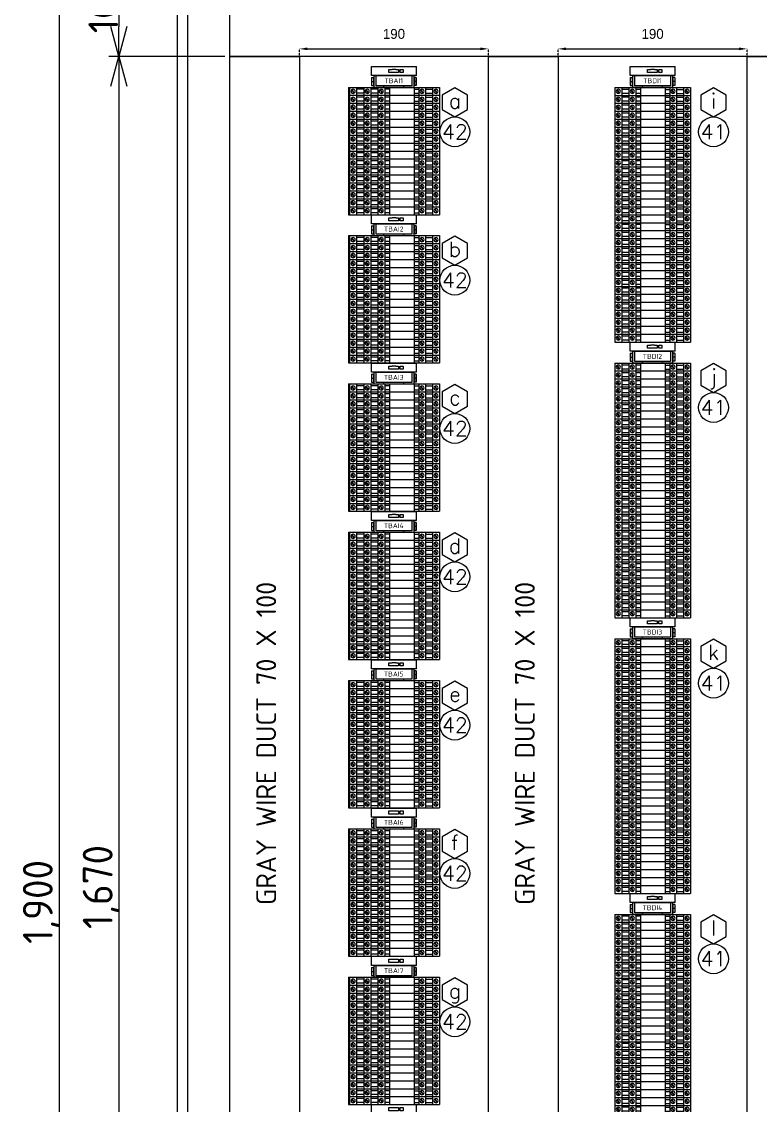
# Model space of a CAD drawing. Header units: inches. Extents: x 564911 to 603980, y 458630 to 507164.
# Drawn here: x 584409 to 585152, y 498886 to 499976 of the extents above; entities that cross this region are included whole.
import ezdxf
from ezdxf.enums import TextEntityAlignment as Align

# ---------------------------------------------------------------- set-up
doc = ezdxf.new("R2010")
doc.units = ezdxf.units.IN
doc.header["$MEASUREMENT"] = 0
doc.linetypes.add('HIDDEN', pattern=[0.375, 0.25, -0.125])
doc.layers.add('ASHADE', color=7, linetype='Continuous')
doc.layers.add('TER', color=4, linetype='Continuous')
doc.styles.add('ISO3098B', font='ISO3098B.shx')
doc.styles.add('S', font='SIMPLEX.SHX')
doc.dimstyles.new('Copy of A', dxfattribs={"dimtxt": 10, "dimasz": 8, "dimexe": 0.18, "dimexo": 0.0625, "dimgap": 10, "dimtad": 1, "dimdec": 0, "dimzin": 0, "dimdsep": 46, "dimtxsty": 'Standard', "dimcen": 0.09, "dimclrd": 3, "dimclre": 3, "dimadec": 0, "dimazin": 0, "dimtfac": 1, "dimtdec": 0, "dimtofl": 0, "dimtmove": 0, "dimatfit": 1, "dimldrblk": 'CLOSEDBLANK', "dimfxl": 0, "dimtolj": 1, "dimtzin": 0, "dimarcsym": 0})
doc.dimstyles.new('ISO-25', dxfattribs={"dimtxt": 2.5, "dimasz": 40, "dimexe": 1.25, "dimexo": 5, "dimtad": 1, "dimdec": 4, "dimdsep": 46, "dimlunit": 6, "dimtxsty": 'Standard', "dimcen": 2.5, "dimclrd": 3, "dimclre": 3, "dimadec": 0, "dimazin": 0, "dimtfac": 1, "dimtdec": 4, "dimtmove": 0, "dimatfit": 3, "dimfxl": 0, "dimtolj": 1, "dimtzin": 0, "dimarcsym": 0})

# ---------------------------------------------------------------- blocks, each defined once
blk = doc.blocks.new('_Open30')
at = {"color": 0, "linetype": 'ByBlock', "lineweight": -2}
for p, q in [((-1, 0.268), (0, 0)), ((0, 0), (-1, -0.268)), ((0, 0), (-1, 0))]:
    blk.add_line(p, q, dxfattribs=at)
blk = doc.blocks.new('*D98')
at = {"layer": 'ASHADE', "color": 3, "lineweight": -2}
for p, q in [((584613.4, 499940.9), (584496.9, 499940.9)), ((584506.9, 499910.9), (584506.9, 498300.9)), ((584613.4, 498270.9), (584496.9, 498270.9))]:
    blk.add_line(p, q, dxfattribs=at)
at = {"layer": 'DEFPOINTS', "color": 0}
for p in [(584618.4, 499940.9), (584506.9, 498270.9), (584618.4, 498270.9)]:
    blk.add_point(p, dxfattribs=at)
at = {"layer": 'ASHADE', "color": 3, "lineweight": -2, "xscale": 30, "yscale": 30, "zscale": 30}
for p, rotation in [((584506.9, 499940.9), 90), ((584506.9, 498270.9), 270)]:
    blk.add_blockref('_Open30', p, dxfattribs=dict(at, rotation=rotation))
at = {"layer": 'ASHADE', "color": 0, "insert": (584489.1, 499105.9), "char_height": 30, "attachment_point": 5, "rotation": 90, "style": 'ISO3098B'}
blk.add_mtext('\\A1;1,670', dxfattribs=at)
blk = doc.blocks.new('STOPER')
at = {"color": 0}
for points in [[(22179.3, -20542.9), (22175.9, -20542.9), (22175.9, -20539.8), (22179.3, -20539.8)], [(22179.3, -20539.8), (22179.3, -20539.6), (22183, -20539.6), (22183, -20539.8)], [(22183, -20542.9), (22183, -20543), (22179.3, -20543), (22179.3, -20542.9)], [(22183, -20539.8), (22185.8, -20539.8), (22185.8, -20542.9), (22183, -20542.9)]]:
    blk.add_lwpolyline(points, dxfattribs=at)
blk.add_lwpolyline([(22187.3, -20539.8), (22190.4, -20539.8), (22190.4, -20542.9), (22187.3, -20542.9)], close=True, dxfattribs=at)
at = {"layer": 'TER', "color": 0}
for p, q in [((22158.7, -20545.9), (22158.7, -20536.8)), ((22158.7, -20536.8), (22203.7, -20536.8)), ((22203.7, -20545.9), (22203.7, -20536.8)), ((22203.7, -20545.9), (22158.7, -20545.9))]:
    blk.add_line(p, q, dxfattribs=at)
blk = doc.blocks.new('*D80')
at = {"color": 3, "linetype": 'HIDDEN', "lineweight": -2}
for p, q in [((584688.4, 499940.9), (584688.4, 499948.6)), ((584878.4, 499940.9), (584878.4, 499948.6))]:
    blk.add_line(p, q, dxfattribs=at)
at = {"color": 3, "lineweight": -2}
blk.add_line((584696.4, 499948.4), (584870.4, 499948.4), dxfattribs=at)
at = {"color": 3}
for points in [[(584696.4, 499949.8), (584696.4, 499947.1), (584688.4, 499948.4)], [(584870.4, 499949.8), (584870.4, 499947.1), (584878.4, 499948.4)]]:
    blk.add_solid(points, dxfattribs=at)
at = {"layer": 'DEFPOINTS', "color": 0}
for p in [(584878.4, 499948.4), (584688.4, 499940.9), (584878.4, 499940.9)]:
    blk.add_point(p, dxfattribs=at)
at = {"color": 0, "insert": (584783.4, 499963.4), "char_height": 10, "attachment_point": 5}
blk.add_mtext('\\A1;190', dxfattribs=at)
blk = doc.blocks.new('_ClosedBlank')
at = {"color": 0, "linetype": 'ByBlock', "lineweight": -2}
for p, q in [((-1, 0.17), (0, 0)), ((-1, 0.17), (-1, -0.17)), ((0, 0), (-1, -0.17))]:
    blk.add_line(p, q, dxfattribs=at)
blk = doc.blocks.new('*D94')
at = {"layer": 'ASHADE', "color": 3, "lineweight": -2}
for p, q in [((584613.4, 500040.9), (584496.9, 500040.9)), ((584506.9, 500010.9), (584506.9, 499970.9)), ((584613.4, 499940.9), (584496.9, 499940.9))]:
    blk.add_line(p, q, dxfattribs=at)
at = {"layer": 'DEFPOINTS', "color": 0}
for p in [(584618.4, 500040.9), (584506.9, 499940.9), (584618.4, 499940.9)]:
    blk.add_point(p, dxfattribs=at)
at = {"layer": 'ASHADE', "color": 3, "lineweight": -2, "xscale": 30, "yscale": 30, "zscale": 30}
for p, rotation in [((584506.9, 500040.9), 90), ((584506.9, 499940.9), 270)]:
    blk.add_blockref('_Open30', p, dxfattribs=dict(at, rotation=rotation))
at = {"layer": 'ASHADE', "color": 0, "insert": (584491.3, 499990.9), "char_height": 30, "attachment_point": 5, "rotation": 90, "style": 'ISO3098B'}
blk.add_mtext('\\A1;100', dxfattribs=at)
blk = doc.blocks.new('*D97')
at = {"layer": 'ASHADE', "color": 3, "lineweight": -2}
for p, q in [((584613.4, 500040.9), (584436.8, 500040.9)), ((584446.8, 500010.9), (584446.8, 498170.9)), ((584613.4, 498140.9), (584436.8, 498140.9))]:
    blk.add_line(p, q, dxfattribs=at)
at = {"layer": 'DEFPOINTS', "color": 0}
for p in [(584618.4, 500040.9), (584446.8, 498140.9), (584618.4, 498140.9)]:
    blk.add_point(p, dxfattribs=at)
at = {"layer": 'ASHADE', "color": 3, "lineweight": -2, "xscale": 30, "yscale": 30, "zscale": 30}
for p, rotation in [((584446.8, 500040.9), 90), ((584446.8, 498140.9), 270)]:
    blk.add_blockref('_Open30', p, dxfattribs=dict(at, rotation=rotation))
at = {"layer": 'ASHADE', "color": 0, "insert": (584428.9, 499090.9), "char_height": 30, "attachment_point": 5, "rotation": 90, "style": 'ISO3098B'}
blk.add_mtext('\\A1;1,900', dxfattribs=at)
blk = doc.blocks.new('*D77')
at = {"color": 3, "linetype": 'HIDDEN', "lineweight": -2}
for p, q in [((584948.4, 499940.9), (584948.4, 499948.6)), ((585138.4, 499940.9), (585138.4, 499948.6))]:
    blk.add_line(p, q, dxfattribs=at)
at = {"color": 3, "lineweight": -2}
blk.add_line((584956.4, 499948.4), (585130.4, 499948.4), dxfattribs=at)
at = {"color": 3}
for points in [[(584956.4, 499949.8), (584956.4, 499947.1), (584948.4, 499948.4)], [(585130.4, 499949.8), (585130.4, 499947.1), (585138.4, 499948.4)]]:
    blk.add_solid(points, dxfattribs=at)
at = {"layer": 'DEFPOINTS', "color": 0}
for p in [(585138.4, 499948.4), (584948.4, 499940.9), (585138.4, 499940.9)]:
    blk.add_point(p, dxfattribs=at)
at = {"color": 0, "insert": (585043.4, 499963.4), "char_height": 10, "attachment_point": 5}
blk.add_mtext('\\A1;190', dxfattribs=at)
blk = doc.blocks.new('AB1492-GM35')
at = {"color": 4}
for p, q in [((5059.6, 1341.2), (5067.6, 1341.2)), ((5059.6, 1341.2), (5059.6, 1338.7)), ((5063.6, 1341.2), (5063.6, 1339.2)), ((5067.6, 1341.2), (5067.6, 1338.7)), ((5057.6, 1338.7), (5069.6, 1338.7)), ((5057.6, 1298.7), (5057.6, 1338.7)), ((5057.6, 1336.7), (5068.1, 1336.7)), ((5059.6, 1339.2), (5067.6, 1339.2)), ((5068.1, 1336.7), (5068.1, 1328.7)), ((5069.6, 1338.7), (5069.6, 1298.7)), ((5069.6, 1328.7), (5068.1, 1328.7)), ((5068.1, 1328.7), (5068.1, 1308.7)), ((5068.1, 1308.7), (5068.1, 1300.7)), ((5069.6, 1308.7), (5068.1, 1308.7)), ((5068.1, 1300.7), (5057.6, 1300.7)), ((5069.6, 1298.7), (5057.6, 1298.7)), ((5059.6, 1296.2), (5059.6, 1298.7)), ((5059.6, 1298.2), (5067.6, 1298.2)), ((5063.6, 1296.2), (5063.6, 1298.2)), ((5067.6, 1296.2), (5067.6, 1298.7)), ((5059.6, 1296.2), (5067.6, 1296.2))]:
    blk.add_line(p, q, dxfattribs=at)
at = {"style": 'ISO3098B'}
for tag, p in [('A', (5060.6, 1318.7)), ('B', (5064.6, 1318.7))]:
    blk.add_attdef(tag, text='', height=3, rotation=90, dxfattribs=at).set_placement(p, align=Align.MIDDLE_CENTER)
blk = doc.blocks.new('1492JDG3FB')
at = {"color": 60}
for p, q in [((579692.7, 513404.7), (579784.2, 513404.7)), ((579692.7, 513404.7), (579692.7, 513396.7)), ((579693.8, 513404.7, -4.1), (579693.8, 513396.7, -4.1)), ((579693.8, 513404.7, -2.1), (579693.8, 513396.7, -2.1)), ((579698.2, 513398.8, -2.1), (579696.1, 513402.4, -2.1)), ((579698.5, 513399, -2.1), (579696.4, 513402.6, -2.1)), ((579700.8, 513404.7, 26.7), (579700.8, 513396.7, 26.7)), ((579700.8, 513404.7, 26.7), (579700.8, 513396.7, 26.7)), ((579708, 513402.7, 55.5), (579700.8, 513402.7, 55.5)), ((579708, 513398.7, 55.5), (579700.8, 513398.7, 55.5)), ((579708, 513404.7, -2.1), (579708, 513396.7, -2.1)), ((579708, 513404.7), (579708, 513396.7)), ((579712.3, 513398.8), (579710.2, 513402.4)), ((579712.7, 513399), (579710.6, 513402.6)), ((579715, 513404.7, 28.8), (579715, 513396.7, 28.8)), ((579715, 513404.7, 28.8), (579715, 513396.7, 28.8)), ((579722.1, 513402.7, 57.6), (579715, 513402.7, 57.6)), ((579722.1, 513398.7, 57.6), (579715, 513398.7, 57.6)), ((579722.1, 513404.7, 28.8), (579722.1, 513396.7, 28.8)), ((579722.1, 513404.7, 28.8), (579722.1, 513396.7, 28.8)), ((579726.5, 513398.8), (579724.4, 513402.4)), ((579726.8, 513399), (579724.7, 513402.6)), ((579729.1, 513404.7, 28.8), (579729.1, 513396.7, 28.8)), ((579729.1, 513404.7, 28.8), (579729.1, 513396.7, 28.8)), ((579734, 513402.7, 28.8), (579729.1, 513402.7, 28.8)), ((579734, 513398.7, 28.8), (579729.1, 513398.7, 28.8)), ((579734, 513404.7, 47.9), (579734, 513396.7, 47.9)), ((579758.6, 513404.7, 19.2), (579758.6, 513396.7, 19.2)), ((579758.6, 513402.7), (579763.5, 513402.7)), ((579758.6, 513398.7), (579763.5, 513398.7)), ((579763.5, 513404.7, 29.8), (579763.5, 513396.7, 29.8)), ((579763.5, 513404.7, 35.7), (579763.5, 513396.7, 35.7)), ((579767.4, 513398.8), (579765.3, 513402.4)), ((579767.7, 513399), (579765.6, 513402.6)), ((579770, 513404.7, 28.8), (579770, 513396.7, 28.8)), ((579770, 513404.7, 28.8), (579770, 513396.7, 28.8)), ((579770, 513402.7, 57.6), (579777.2, 513402.7, 57.6)), ((579770, 513398.7, 57.6), (579777.2, 513398.7, 57.6)), ((579777.2, 513404.7, 28.8), (579777.2, 513396.7, 28.8)), ((579777.2, 513404.7, 28.8), (579777.2, 513396.7, 28.8)), ((579781.5, 513398.8), (579779.4, 513402.4)), ((579781.9, 513399), (579779.8, 513402.6)), ((579784.2, 513404.7, -2.1), (579784.2, 513396.7, -2.1)), ((579784.2, 513404.7), (579784.2, 513396.7)), ((579692.7, 513396.7), (579784.2, 513396.7))]:
    blk.add_line(p, q, dxfattribs=at)
at = {"color": 60, "extrusion": (-1, 1.15876e-15, 2.20861e-14)}
for p, q in [((579693.8, 513404.7, -4.1), (579693.8, 513396.7, -4.1)), ((579693.8, 513404.7, -2.1), (579693.8, 513396.7, -2.1)), ((579708, 513404.7, -2.1), (579708, 513396.7, -2.1)), ((579708, 513404.7), (579708, 513396.7)), ((579692.7, 513396.7), (579692.7, 513396.7, -2.1)), ((579692.7, 513396.7, -2.1), (579692.7, 513396.7)), ((579692.7, 513396.7), (579692.7, 513396.7, 2.1)), ((579692.7, 513396.7, 2.1), (579692.7, 513396.7))]:
    blk.add_line(p, q, dxfattribs=at)
at = {"color": 60, "extrusion": (-1, 1.15876e-15, 4.30509e-10)}
for p, q in [((579763.5, 513404.7, 29.8), (579763.5, 513396.7, 29.8)), ((579763.5, 513404.7, 35.7), (579763.5, 513396.7, 35.7))]:
    blk.add_line(p, q, dxfattribs=at)
at = {"color": 60, "extrusion": (1, -1.15876e-15, -1.1783e-16)}
for p, q in [((579784.2, 513404.7, -2.1), (579784.2, 513396.7, -2.1)), ((579784.2, 513404.7), (579784.2, 513396.7))]:
    blk.add_line(p, q, dxfattribs=at)
at = {"color": 60, "extrusion": (-1.15876e-15, -1, 4.93038e-32)}
for p, q in [((579692.7, 513396.7, -2.1), (579692.7, 513396.7)), ((579692.7, 513396.7), (579692.7, 513396.7, 2.1)), ((579695.3, 513396.7, 9.3), (579695.3, 513396.7, 9.8)), ((579695.3, 513396.7, 11.4), (579695.3, 513396.7, 11.8))]:
    blk.add_line(p, q, dxfattribs=at)
at = {"color": 60, "extrusion": (1.15876e-15, 1, -4.93038e-32)}
for p, q in [((579692.7, 513396.7), (579692.7, 513396.7, -2.1)), ((579692.7, 513396.7, 2.1), (579692.7, 513396.7)), ((579695.3, 513396.7, 9.8), (579695.3, 513396.7, 9.3)), ((579695.3, 513396.7, 11.8), (579695.3, 513396.7, 11.4))]:
    blk.add_line(p, q, dxfattribs=at)
at = {"color": 60, "extrusion": (-1, 1.15876e-15, 1.1783e-16)}
for p, q in [((579695.3, 513396.7, 9.8), (579695.3, 513396.7, 9.3)), ((579695.3, 513396.7, 9.3), (579695.3, 513396.7, 9.8)), ((579695.3, 513396.7, 11.4), (579695.3, 513396.7, 11.8)), ((579695.3, 513396.7, 11.8), (579695.3, 513396.7, 11.4))]:
    blk.add_line(p, q, dxfattribs=at)
at = {"color": 60, "extrusion": (-1.1783e-16, 2.22045e-16, -1)}
for centre in [(-579697.3, 513400.7, 2.1), (-579711.5, 513400.7), (-579725.6, 513400.7)]:
    blk.add_circle(centre, 2.1, dxfattribs=at)
at = {"color": 60, "extrusion": (1.1783e-16, 2.22045e-16, -1)}
for centre in [(-579766.5, 513400.7), (-579780.7, 513400.7)]:
    blk.add_circle(centre, 2.1, dxfattribs=at)
blk = doc.blocks.new('1492JD3FB')
at = {"color": 90}
for p, q in [((579692.7, 513553.9, -2.1), (579692.7, 513545.9, -2.1)), ((579692.7, 513553.9), (579692.7, 513545.9)), ((579692.7, 513553.9), (579768.9, 513553.9)), ((579697, 513548), (579694.9, 513551.6)), ((579697.4, 513548.2), (579695.3, 513551.8)), ((579699.7, 513553.9, 28.8), (579699.7, 513545.9, 28.8)), ((579699.7, 513553.9, 28.8), (579699.7, 513545.9, 28.8)), ((579706.8, 513551.9, 57.6), (579699.7, 513551.9, 57.6)), ((579706.8, 513553.9, 28.8), (579706.8, 513545.9, 28.8)), ((579706.8, 513553.9, 28.8), (579706.8, 513545.9, 28.8)), ((579711.2, 513548), (579709.1, 513551.6)), ((579711.5, 513548.2), (579709.4, 513551.8)), ((579713.8, 513553.9, 28.8), (579713.8, 513545.9, 28.8)), ((579713.8, 513553.9, 28.8), (579713.8, 513545.9, 28.8)), ((579718.7, 513551.9, 28.8), (579713.8, 513551.9, 28.8)), ((579718.7, 513553.9, 47.9), (579718.7, 513545.9, 47.9)), ((579743.3, 513553.9, 19.2), (579743.3, 513545.9, 19.2)), ((579743.3, 513551.9), (579748.2, 513551.9)), ((579748.2, 513553.9, 29.8), (579748.2, 513545.9, 29.8)), ((579748.2, 513553.9, 35.7), (579748.2, 513545.9, 35.7)), ((579752.1, 513548), (579750, 513551.6)), ((579752.4, 513548.2), (579750.3, 513551.8)), ((579754.7, 513553.9, 28.8), (579754.7, 513545.9, 28.8)), ((579754.7, 513553.9, 28.8), (579754.7, 513545.9, 28.8)), ((579754.7, 513551.9, 57.6), (579761.9, 513551.9, 57.6)), ((579761.9, 513553.9, 28.8), (579761.9, 513545.9, 28.8)), ((579761.9, 513553.9, 28.8), (579761.9, 513545.9, 28.8)), ((579766.2, 513548), (579764.1, 513551.6)), ((579766.6, 513548.2), (579764.5, 513551.8)), ((579768.9, 513553.9, -2.1), (579768.9, 513545.9, -2.1)), ((579768.9, 513553.9), (579768.9, 513545.9)), ((579692.7, 513545.9), (579768.9, 513545.9)), ((579706.8, 513547.9, 57.6), (579699.7, 513547.9, 57.6)), ((579718.7, 513547.9, 28.8), (579713.8, 513547.9, 28.8)), ((579743.3, 513547.9), (579748.2, 513547.9)), ((579754.7, 513547.9, 57.6), (579761.9, 513547.9, 57.6))]:
    blk.add_line(p, q, dxfattribs=at)
at = {"color": 90, "extrusion": (-1, 1.15876e-15, 2.20861e-14)}
for p, q in [((579692.7, 513553.9, -2.1), (579692.7, 513545.9, -2.1)), ((579692.7, 513553.9), (579692.7, 513545.9)), ((579692.7, 513545.9), (579692.7, 513545.9, -2.1)), ((579692.7, 513545.9, -2.1), (579692.7, 513545.9)), ((579692.7, 513545.9), (579692.7, 513545.9, 2.1)), ((579692.7, 513545.9, 2.1), (579692.7, 513545.9))]:
    blk.add_line(p, q, dxfattribs=at)
at = {"color": 90, "extrusion": (-1, 1.15876e-15, 4.30509e-10)}
for p, q in [((579748.2, 513553.9, 29.8), (579748.2, 513545.9, 29.8)), ((579748.2, 513553.9, 35.7), (579748.2, 513545.9, 35.7))]:
    blk.add_line(p, q, dxfattribs=at)
at = {"color": 90, "extrusion": (1, -1.15876e-15, -1.1783e-16)}
for p, q in [((579768.9, 513553.9, -2.1), (579768.9, 513545.9, -2.1)), ((579768.9, 513553.9), (579768.9, 513545.9))]:
    blk.add_line(p, q, dxfattribs=at)
at = {"color": 90, "extrusion": (-1.15876e-15, -1, 4.93038e-32)}
for p, q in [((579692.7, 513545.9, -2.1), (579692.7, 513545.9)), ((579692.7, 513545.9), (579692.7, 513545.9, 2.1)), ((579695.3, 513545.9, 9.3), (579695.3, 513545.9, 9.8)), ((579695.3, 513545.9, 11.4), (579695.3, 513545.9, 11.8))]:
    blk.add_line(p, q, dxfattribs=at)
at = {"color": 90, "extrusion": (1.15876e-15, 1, -4.93038e-32)}
for p, q in [((579692.7, 513545.9), (579692.7, 513545.9, -2.1)), ((579692.7, 513545.9, 2.1), (579692.7, 513545.9)), ((579695.3, 513545.9, 9.8), (579695.3, 513545.9, 9.3)), ((579695.3, 513545.9, 11.8), (579695.3, 513545.9, 11.4))]:
    blk.add_line(p, q, dxfattribs=at)
at = {"color": 90, "extrusion": (-1, 1.15876e-15, 1.1783e-16)}
for p, q in [((579695.3, 513545.9, 9.8), (579695.3, 513545.9, 9.3)), ((579695.3, 513545.9, 9.3), (579695.3, 513545.9, 9.8)), ((579695.3, 513545.9, 11.4), (579695.3, 513545.9, 11.8)), ((579695.3, 513545.9, 11.8), (579695.3, 513545.9, 11.4))]:
    blk.add_line(p, q, dxfattribs=at)
at = {"color": 90, "extrusion": (-1.1783e-16, 2.22045e-16, -1)}
for centre in [(-579696.2, 513549.9), (-579710.3, 513549.9)]:
    blk.add_circle(centre, 2.1, dxfattribs=at)
at = {"color": 90, "extrusion": (1.1783e-16, 2.22045e-16, -1)}
for centre in [(-579751.2, 513549.9), (-579765.4, 513549.9)]:
    blk.add_circle(centre, 2.1, dxfattribs=at)

msp = doc.modelspace()

# ---------------------------------------------------------------- linework, layer by layer
msp.add_line((584565.94372, 498090.88081), (584565.94372, 500090.88081))
at = {"color": 6}
msp.add_lwpolyline([(586513.44372, 498140.88081), (584618.44372, 498140.88081), (584618.44372, 500040.88081), (586513.44372, 500040.88081)], close=True, dxfattribs=at)
at = {"color": 0}
for points in [[(584618.44372, 499940.88081), (584688.44372, 499940.88081), (584688.44372, 498270.88081), (584618.44372, 498270.88081)], [(584878.44372, 499940.88081), (584948.44372, 499940.88081), (584948.44372, 498270.88081), (584878.44372, 498270.88081)], [(585138.44372, 499940.88081), (585208.44372, 499940.88081), (585208.44372, 498270.88081), (585138.44372, 498270.88081)]]:
    msp.add_lwpolyline(points, close=True, dxfattribs=at)
at = {"color": 4, "elevation": 0.71885}
for points in [[(584844.6254, 499909.27438), (584831.9584, 499901.96108), (584831.9584, 499887.33448), (584844.6254, 499880.02119), (584857.2924, 499887.33448), (584857.2924, 499901.96108)], [(585104.6254, 499909.27438), (585091.9584, 499901.96108), (585091.9584, 499887.33448), (585104.6254, 499880.02119), (585117.2924, 499887.33448), (585117.2924, 499901.96108)], [(584844.6254, 499760.17438), (584831.9584, 499752.86108), (584831.9584, 499738.23448), (584844.6254, 499730.92119), (584857.2924, 499738.23448), (584857.2924, 499752.86108)], [(585104.6254, 499632.17438), (585091.9584, 499624.86108), (585091.9584, 499610.23448), (585104.6254, 499602.92119), (585117.2924, 499610.23448), (585117.2924, 499624.86108)], [(584844.6254, 499611.07438), (584831.9584, 499603.76108), (584831.9584, 499589.13448), (584844.6254, 499581.82119), (584857.2924, 499589.13448), (584857.2924, 499603.76108)], [(584844.6254, 499461.97438), (584831.9584, 499454.66108), (584831.9584, 499440.03448), (584844.6254, 499432.72119), (584857.2924, 499440.03448), (584857.2924, 499454.66108)], [(585104.6254, 499355.07438), (585091.9584, 499347.76108), (585091.9584, 499333.13448), (585104.6254, 499325.82119), (585117.2924, 499333.13448), (585117.2924, 499347.76108)], [(584844.6254, 499312.87438), (584831.9584, 499305.56108), (584831.9584, 499290.93448), (584844.6254, 499283.62119), (584857.2924, 499290.93448), (584857.2924, 499305.56108)], [(584844.6254, 499163.77438), (584831.9584, 499156.46108), (584831.9584, 499141.83448), (584844.6254, 499134.52119), (584857.2924, 499141.83448), (584857.2924, 499156.46108)], [(585104.6254, 499077.97438), (585091.9584, 499070.66108), (585091.9584, 499056.03448), (585104.6254, 499048.72119), (585117.2924, 499056.03448), (585117.2924, 499070.66108)], [(584844.6254, 499014.67438), (584831.9584, 499007.36108), (584831.9584, 498992.73448), (584844.6254, 498985.42119), (584857.2924, 498992.73448), (584857.2924, 499007.36108)]]:
    msp.add_lwpolyline(points, close=True, dxfattribs=at)
at = {"color": 3}
for centre in [(584844.6254, 499865.02119, 0.71885), (585104.6254, 499865.02119, 0.71885), (584844.6254, 499715.92119, 0.71885), (585104.6254, 499587.92119, 0.71885), (584844.6254, 499566.82119, 0.71885), (584844.6254, 499417.72119, 0.71885), (585104.6254, 499310.82119, 0.71885), (584844.6254, 499268.62119, 0.71885), (584844.6254, 499119.52119, 0.71885), (585104.6254, 499033.72119, 0.71885), (584844.6254, 498970.42119, 0.71885)]:
    msp.add_circle(centre, 15, dxfattribs=at)
at = {"layer": 'ASHADE', "color": 7}
msp.add_line((584575.94372, 500090.88081), (584575.94372, 498115.88081), dxfattribs=at)
at = {"layer": 'ASHADE', "color": 4}
msp.add_line((586513.44372, 499940.88081), (584618.44372, 499940.88081), dxfattribs=at)
msp.add_line((586513.44372, 499940.88081), (584618.44372, 499940.88081), dxfattribs=at)
at = {"layer": 'ASHADE', "color": 0}
msp.add_line((586513.44372, 499940.88081), (584618.44372, 499940.88081), dxfattribs=at)

# ---------------------------------------------------------------- block references
at = {"color": 0}
for p in [(562602.25479, 520467.59468), (562862.25479, 520467.59468), (562602.25479, 520318.49468), (562862.25479, 520190.49468), (562602.25479, 520169.39468), (562602.25479, 520020.29468), (562862.25479, 519913.39468), (562602.25479, 519871.19468), (562602.25479, 519722.09468), (562862.25479, 519636.29468), (562602.25479, 519572.99468), (562602.25479, 519423.89468)]:
    msp.add_blockref('STOPER', p, dxfattribs=at)
ref = msp.add_blockref('AB1492-GM35', (583464.7046, 504979.29001), dxfattribs=dict(rotation=270))
ref.add_attrib('1', 'TBAI1', dxfattribs={"height": 5, "style": 'ISO3098B'}).set_placement((584783.18411, 499916.39), align=Align.MIDDLE_CENTER)
ref = msp.add_blockref('AB1492-GM35', (583724.7046, 504979.29001), dxfattribs=dict(rotation=270))
ref.add_attrib('1', 'TBDI1', dxfattribs={"height": 5, "style": 'ISO3098B'}).set_placement((585043.18411, 499916.39), align=Align.MIDDLE_CENTER)
for name, p in [('1492JDG3FB', (5045.03502, -13494.94569)), ('1492JDG3FB', (5045.03502, -13502.94569)), ('1492JD3FB', (5312.68502, -13644.191)), ('1492JD3FB', (5312.68502, -13652.191)), ('1492JDG3FB', (5045.03502, -13510.94569)), ('1492JD3FB', (5312.68502, -13660.191)), ('1492JDG3FB', (5045.03502, -13518.94569)), ('1492JD3FB', (5312.68502, -13668.191)), ('1492JDG3FB', (5045.03502, -13526.94569)), ('1492JDG3FB', (5045.03502, -13534.94569)), ('1492JD3FB', (5312.68502, -13676.191)), ('1492JD3FB', (5312.68502, -13684.191)), ('1492JDG3FB', (5045.03502, -13542.94569)), ('1492JD3FB', (5312.68502, -13692.191)), ('1492JDG3FB', (5045.03502, -13550.94569)), ('1492JDG3FB', (5045.03502, -13558.94569)), ('1492JD3FB', (5312.68502, -13700.191)), ('1492JD3FB', (5312.68502, -13708.191)), ('1492JDG3FB', (5045.03502, -13566.94569)), ('1492JD3FB', (5312.68502, -13716.191)), ('1492JDG3FB', (5045.03502, -13574.94569)), ('1492JD3FB', (5312.68502, -13724.191)), ('1492JDG3FB', (5045.03502, -13582.94569)), ('1492JDG3FB', (5045.03502, -13590.94569)), ('1492JD3FB', (5312.68502, -13732.191)), ('1492JD3FB', (5312.68502, -13740.191)), ('1492JDG3FB', (5045.03502, -13598.94569)), ('1492JD3FB', (5312.68502, -13748.191)), ('1492JDG3FB', (5045.03502, -13606.94569)), ('1492JD3FB', (5312.68502, -13756.191)), ('1492JDG3FB', (5045.03502, -13614.94569)), ('1492JD3FB', (5312.68502, -13764.191)), ('1492JD3FB', (5312.68502, -13772.191)), ('1492JD3FB', (5312.68502, -13780.191)), ('1492JDG3FB', (5045.03502, -13644.04569)), ('1492JD3FB', (5312.68502, -13788.191)), ('1492JDG3FB', (5045.03502, -13652.04569)), ('1492JD3FB', (5312.68502, -13796.191)), ('1492JD3FB', (5312.68502, -13804.191)), ('1492JDG3FB', (5045.03502, -13660.04569)), ('1492JDG3FB', (5045.03502, -13668.04569)), ('1492JD3FB', (5312.68502, -13812.191)), ('1492JDG3FB', (5045.03502, -13676.04569)), ('1492JD3FB', (5312.68502, -13820.191)), ('1492JD3FB', (5312.68502, -13828.191)), ('1492JDG3FB', (5045.03502, -13684.04569)), ('1492JD3FB', (5312.68502, -13836.191)), ('1492JDG3FB', (5045.03502, -13692.04569)), ('1492JDG3FB', (5045.03502, -13700.04569)), ('1492JD3FB', (5312.68502, -13844.191)), ('1492JDG3FB', (5045.03502, -13708.04569)), ('1492JD3FB', (5312.68502, -13852.191)), ('1492JD3FB', (5312.68502, -13860.191)), ('1492JDG3FB', (5045.03502, -13716.04569)), ('1492JD3FB', (5312.68502, -13868.191)), ('1492JDG3FB', (5045.03502, -13724.04569)), ('1492JDG3FB', (5045.03502, -13732.04569)), ('1492JD3FB', (5312.68502, -13876.191)), ('1492JDG3FB', (5045.03502, -13740.04569)), ('1492JD3FB', (5312.68502, -13884.191)), ('1492JD3FB', (5312.68502, -13892.191)), ('1492JDG3FB', (5045.03502, -13748.04569)), ('1492JDG3FB', (5045.03502, -13756.04569)), ('1492JDG3FB', (5045.03502, -13764.04569)), ('1492JD3FB', (5312.68502, -13921.291)), ('1492JD3FB', (5312.68502, -13929.291)), ('1492JDG3FB', (5045.03502, -13793.14569)), ('1492JD3FB', (5312.68502, -13937.291)), ('1492JD3FB', (5312.68502, -13945.291)), ('1492JDG3FB', (5045.03502, -13801.14569)), ('1492JDG3FB', (5045.03502, -13809.14569)), ('1492JD3FB', (5312.68502, -13953.291)), ('1492JDG3FB', (5045.03502, -13817.14569)), ('1492JD3FB', (5312.68502, -13961.291)), ('1492JD3FB', (5312.68502, -13969.291)), ('1492JDG3FB', (5045.03502, -13825.14569)), ('1492JD3FB', (5312.68502, -13977.291)), ('1492JDG3FB', (5045.03502, -13833.14569)), ('1492JDG3FB', (5045.03502, -13841.14569)), ('1492JD3FB', (5312.68502, -13985.291)), ('1492JDG3FB', (5045.03502, -13849.14569)), ('1492JD3FB', (5312.68502, -13993.291)), ('1492JD3FB', (5312.68502, -14001.291)), ('1492JDG3FB', (5045.03502, -13857.14569)), ('1492JD3FB', (5312.68502, -14009.291)), ('1492JDG3FB', (5045.03502, -13865.14569)), ('1492JDG3FB', (5045.03502, -13873.14569)), ('1492JD3FB', (5312.68502, -14017.291)), ('1492JDG3FB', (5045.03502, -13881.14569)), ('1492JD3FB', (5312.68502, -14025.291)), ('1492JD3FB', (5312.68502, -14033.291)), ('1492JDG3FB', (5045.03502, -13889.14569)), ('1492JD3FB', (5312.68502, -14041.291)), ('1492JDG3FB', (5045.03502, -13897.14569)), ('1492JDG3FB', (5045.03502, -13905.14569)), ('1492JD3FB', (5312.68502, -14049.291)), ('1492JDG3FB', (5045.03502, -13913.14569)), ('1492JD3FB', (5312.68502, -14057.291)), ('1492JD3FB', (5312.68502, -14065.291)), ('1492JD3FB', (5312.68502, -14073.291)), ('1492JD3FB', (5312.68502, -14081.291)), ('1492JD3FB', (5312.68502, -14089.291)), ('1492JDG3FB', (5045.03502, -13942.24569)), ('1492JDG3FB', (5045.03502, -13950.24569)), ('1492JD3FB', (5312.68502, -14097.291)), ('1492JDG3FB', (5045.03502, -13958.24569)), ('1492JD3FB', (5312.68502, -14105.291)), ('1492JDG3FB', (5045.03502, -13966.24569)), ('1492JD3FB', (5312.68502, -14113.291)), ('1492JD3FB', (5312.68502, -14121.291)), ('1492JDG3FB', (5045.03502, -13974.24569)), ('1492JDG3FB', (5045.03502, -13982.24569)), ('1492JD3FB', (5312.68502, -14129.291)), ('1492JDG3FB', (5045.03502, -13990.24569)), ('1492JD3FB', (5312.68502, -14137.291)), ('1492JDG3FB', (5045.03502, -13998.24569)), ('1492JD3FB', (5312.68502, -14145.291)), ('1492JD3FB', (5312.68502, -14153.291)), ('1492JDG3FB', (5045.03502, -14006.24569)), ('1492JDG3FB', (5045.03502, -14014.24569)), ('1492JD3FB', (5312.68502, -14161.291)), ('1492JDG3FB', (5045.03502, -14022.24569)), ('1492JD3FB', (5312.68502, -14169.291)), ('1492JDG3FB', (5045.03502, -14030.24569)), ('1492JDG3FB', (5045.03502, -14038.24569)), ('1492JDG3FB', (5045.03502, -14046.24569)), ('1492JD3FB', (5312.68502, -14198.391)), ('1492JDG3FB', (5045.03502, -14054.24569)), ('1492JD3FB', (5312.68502, -14206.391)), ('1492JDG3FB', (5045.03502, -14062.24569)), ('1492JD3FB', (5312.68502, -14214.391)), ('1492JD3FB', (5312.68502, -14222.391)), ('1492JD3FB', (5312.68502, -14230.391)), ('1492JDG3FB', (5045.03502, -14091.34569)), ('1492JD3FB', (5312.68502, -14238.391)), ('1492JDG3FB', (5045.03502, -14099.34569)), ('1492JD3FB', (5312.68502, -14246.391)), ('1492JDG3FB', (5045.03502, -14107.34569)), ('1492JD3FB', (5312.68502, -14254.391)), ('1492JD3FB', (5312.68502, -14262.391)), ('1492JDG3FB', (5045.03502, -14115.34569)), ('1492JDG3FB', (5045.03502, -14123.34569)), ('1492JD3FB', (5312.68502, -14270.391)), ('1492JDG3FB', (5045.03502, -14131.34569)), ('1492JD3FB', (5312.68502, -14278.391)), ('1492JDG3FB', (5045.03502, -14139.34569)), ('1492JDG3FB', (5045.03502, -14147.34569)), ('1492JD3FB', (5312.68502, -14286.391)), ('1492JD3FB', (5312.68502, -14294.391)), ('1492JDG3FB', (5045.03502, -14155.34569)), ('1492JD3FB', (5312.68502, -14302.391)), ('1492JDG3FB', (5045.03502, -14163.34569)), ('1492JD3FB', (5312.68502, -14310.391)), ('1492JD3FB', (5312.68502, -14318.391)), ('1492JDG3FB', (5045.03502, -14171.34569)), ('1492JDG3FB', (5045.03502, -14179.34569)), ('1492JD3FB', (5312.68502, -14326.391)), ('1492JDG3FB', (5045.03502, -14187.34569)), ('1492JD3FB', (5312.68502, -14334.391)), ('1492JDG3FB', (5045.03502, -14195.34569)), ('1492JD3FB', (5312.68502, -14342.391)), ('1492JD3FB', (5312.68502, -14350.391)), ('1492JDG3FB', (5045.03502, -14203.34569)), ('1492JDG3FB', (5045.03502, -14211.34569)), ('1492JD3FB', (5312.68502, -14358.391)), ('1492JD3FB', (5312.68502, -14366.391)), ('1492JD3FB', (5312.68502, -14374.391)), ('1492JD3FB', (5312.68502, -14382.391)), ('1492JDG3FB', (5045.03502, -14240.44569)), ('1492JD3FB', (5312.68502, -14390.391)), ('1492JDG3FB', (5045.03502, -14248.44569)), ('1492JD3FB', (5312.68502, -14398.391)), ('1492JDG3FB', (5045.03502, -14256.44569)), ('1492JDG3FB', (5045.03502, -14264.44569)), ('1492JD3FB', (5312.68502, -14406.391)), ('1492JD3FB', (5312.68502, -14414.391)), ('1492JDG3FB', (5045.03502, -14272.44569)), ('1492JD3FB', (5312.68502, -14422.391)), ('1492JDG3FB', (5045.03502, -14280.44569)), ('1492JDG3FB', (5045.03502, -14288.44569)), ('1492JD3FB', (5312.68502, -14430.391)), ('1492JDG3FB', (5045.03502, -14296.44569)), ('1492JD3FB', (5312.68502, -14438.391)), ('1492JD3FB', (5312.68502, -14446.391)), ('1492JDG3FB', (5045.03502, -14304.44569)), ('1492JDG3FB', (5045.03502, -14312.44569)), ('1492JDG3FB', (5045.03502, -14320.44569)), ('1492JDG3FB', (5045.03502, -14328.44569)), ('1492JD3FB', (5312.68502, -14475.491)), ('1492JDG3FB', (5045.03502, -14336.44569)), ('1492JD3FB', (5312.68502, -14483.491)), ('1492JD3FB', (5312.68502, -14491.491)), ('1492JDG3FB', (5045.03502, -14344.44569)), ('1492JDG3FB', (5045.03502, -14352.44569)), ('1492JD3FB', (5312.68502, -14499.491)), ('1492JDG3FB', (5045.03502, -14360.44569)), ('1492JD3FB', (5312.68502, -14507.491)), ('1492JD3FB', (5312.68502, -14515.491)), ('1492JD3FB', (5312.68502, -14523.491)), ('1492JD3FB', (5312.68502, -14531.491)), ('1492JDG3FB', (5045.03502, -14389.54569)), ('1492JDG3FB', (5045.03502, -14397.54569)), ('1492JD3FB', (5312.68502, -14539.491)), ('1492JDG3FB', (5045.03502, -14405.54569)), ('1492JD3FB', (5312.68502, -14547.491)), ('1492JD3FB', (5312.68502, -14555.491)), ('1492JDG3FB', (5045.03502, -14413.54569)), ('1492JD3FB', (5312.68502, -14563.491)), ('1492JDG3FB', (5045.03502, -14421.54569)), ('1492JDG3FB', (5045.03502, -14429.54569)), ('1492JD3FB', (5312.68502, -14571.491)), ('1492JD3FB', (5312.68502, -14579.491)), ('1492JDG3FB', (5045.03502, -14437.54569)), ('1492JD3FB', (5312.68502, -14587.491)), ('1492JDG3FB', (5045.03502, -14445.54569)), ('1492JD3FB', (5312.68502, -14595.491)), ('1492JDG3FB', (5045.03502, -14453.54569)), ('1492JDG3FB', (5045.03502, -14461.54569)), ('1492JD3FB', (5312.68502, -14603.491)), ('1492JD3FB', (5312.68502, -14611.491)), ('1492JDG3FB', (5045.03502, -14469.54569)), ('1492JD3FB', (5312.68502, -14619.491)), ('1492JDG3FB', (5045.03502, -14477.54569)), ('1492JD3FB', (5312.68502, -14627.491)), ('1492JDG3FB', (5045.03502, -14485.54569)), ('1492JDG3FB', (5045.03502, -14493.54569)), ('1492JD3FB', (5312.68502, -14635.491)), ('1492JD3FB', (5312.68502, -14643.491)), ('1492JDG3FB', (5045.03502, -14501.54569)), ('1492JD3FB', (5312.68502, -14651.491)), ('1492JDG3FB', (5045.03502, -14509.54569)), ('1492JD3FB', (5312.68502, -14659.491)), ('1492JD3FB', (5312.68502, -14667.491))]:
    msp.add_blockref(name, p)
ref = msp.add_blockref('AB1492-GM35', (583464.7046, 504830.19001), dxfattribs=dict(rotation=270))
ref.add_attrib('1', 'TBAI2', dxfattribs={"height": 5, "style": 'ISO3098B'}).set_placement((584783.18411, 499767.29), align=Align.MIDDLE_CENTER)
ref = msp.add_blockref('AB1492-GM35', (583724.7046, 504702.19001), dxfattribs=dict(rotation=270))
ref.add_attrib('1', 'TBDI2', dxfattribs={"height": 5, "style": 'ISO3098B'}).set_placement((585043.18411, 499639.29), align=Align.MIDDLE_CENTER)
ref = msp.add_blockref('AB1492-GM35', (583464.7046, 504681.09001), dxfattribs=dict(rotation=270))
ref.add_attrib('1', 'TBAI3', dxfattribs={"height": 5, "style": 'ISO3098B'}).set_placement((584783.18411, 499618.19), align=Align.MIDDLE_CENTER)
ref = msp.add_blockref('AB1492-GM35', (583464.7046, 504531.99001), dxfattribs=dict(rotation=270))
ref.add_attrib('1', 'TBAI4', dxfattribs={"height": 5, "style": 'ISO3098B'}).set_placement((584783.18411, 499469.09), align=Align.MIDDLE_CENTER)
ref = msp.add_blockref('AB1492-GM35', (583724.7046, 504425.09001), dxfattribs=dict(rotation=270))
ref.add_attrib('1', 'TBDI3', dxfattribs={"height": 5, "style": 'ISO3098B'}).set_placement((585043.18411, 499362.19), align=Align.MIDDLE_CENTER)
ref = msp.add_blockref('AB1492-GM35', (583464.7046, 504382.89001), dxfattribs=dict(rotation=270))
ref.add_attrib('1', 'TBAI5', dxfattribs={"height": 5, "style": 'ISO3098B'}).set_placement((584783.18411, 499319.99), align=Align.MIDDLE_CENTER)
ref = msp.add_blockref('AB1492-GM35', (583464.7046, 504233.79001), dxfattribs=dict(rotation=270))
ref.add_attrib('1', 'TBAI6', dxfattribs={"height": 5, "style": 'ISO3098B'}).set_placement((584783.18411, 499170.89), align=Align.MIDDLE_CENTER)
ref = msp.add_blockref('AB1492-GM35', (583724.7046, 504147.99001), dxfattribs=dict(rotation=270))
ref.add_attrib('1', 'TBDI4', dxfattribs={"height": 5, "style": 'ISO3098B'}).set_placement((585043.18411, 499085.09), align=Align.MIDDLE_CENTER)
ref = msp.add_blockref('AB1492-GM35', (583464.7046, 504084.69001), dxfattribs=dict(rotation=270))
ref.add_attrib('1', 'TBAI7', dxfattribs={"height": 5, "style": 'ISO3098B'}).set_placement((584783.18411, 499021.79), align=Align.MIDDLE_CENTER)

# ---------------------------------------------------------------- texts
at = {"color": 4, "style": 'S'}
for s, p in [('i', (585104.6254, 499896.10284, 0.71885)), ('a', (584844.6254, 499896.10284, 0.71885)), ('b', (584844.6254, 499747.00284, 0.71885)), ('j', (585104.6254, 499619.00284, 0.71885)), ('c', (584844.6254, 499597.90284, 0.71885)), ('d', (584844.6254, 499448.80284, 0.71885)), ('k', (585104.6254, 499341.90284, 0.71885)), ('e', (584844.6254, 499299.70284, 0.71885)), ('f', (584844.6254, 499150.60284, 0.71885)), ('l', (585104.6254, 499064.80284, 0.71885)), ('g', (584844.6254, 499001.50284, 0.71885))]:
    msp.add_text(s, height=15, dxfattribs=at).set_placement(p, align=Align.MIDDLE_CENTER)
at = {"color": 3, "style": 'S'}
for s, p in [('42', (584844.6254, 499865.02119, 0.71885)), ('41', (585104.6254, 499865.02119, 0.71885)), ('42', (584844.6254, 499715.92119, 0.71885)), ('41', (585104.6254, 499587.92119, 0.71885)), ('42', (584844.6254, 499566.82119, 0.71885)), ('42', (584844.6254, 499417.72119, 0.71885)), ('41', (585104.6254, 499310.82119, 0.71885)), ('42', (584844.6254, 499268.62119, 0.71885)), ('42', (584844.6254, 499119.52119, 0.71885)), ('41', (585104.6254, 499033.72119, 0.71885)), ('42', (584844.6254, 498970.42119, 0.71885))]:
    msp.add_text(s, height=15, dxfattribs=at).set_placement(p, align=Align.MIDDLE_CENTER)
at = {"color": 0, "style": 'ISO3098B'}
for p in [(584655.00414, 499250.27273), (584915.00414, 499250.27273)]:
    msp.add_text('GRAY WIRE DUCT 70 X 100', height=20, rotation=90, dxfattribs=at).set_placement(p, align=Align.MIDDLE_CENTER)

# ---------------------------------------------------------------- dimensions: what is measured, and where the dimension line sits
for base, p1, p2, picture, middle in [((584878.44372, 499948.44228), (584688.44372, 499940.88081), (584878.44372, 499940.88081), '*D80', (584783.44372, 499963.44228)), ((585138.44372, 499948.44228), (584948.44372, 499940.88081), (585138.44372, 499940.88081), '*D77', (585043.44372, 499963.44228))]:
    dim = msp.add_linear_dim(base=base, p1=p1, p2=p2, dimstyle='Copy of A')
    dim.commit()
    dim.dimension.update_dxf_attribs({"geometry": picture, "text_midpoint": middle})
at = {"layer": 'ASHADE', "color": 7}
for base, p1, p2, picture, middle in [((584446.75524, 498140.88081), (584618.44372, 500040.88081), (584618.44372, 498140.88081), '*D97', (584428.88024, 499090.88081)), ((584506.92858, 499940.88081), (584618.44372, 500040.88081), (584618.44372, 499940.88081), '*D94', (584491.30358, 499990.88081)), ((584506.92858, 498270.88081), (584618.44372, 499940.88081), (584618.44372, 498270.88081), '*D98', (584489.05358, 499105.88081))]:
    dim = msp.add_linear_dim(base=base, p1=p1, p2=p2, angle=90, dimstyle='ISO-25', override={"dimtxt": 30, "dimasz": 30, "dimexe": 10, "dimtxsty": 'ISO3098B', "dimblk1": 'Open30', "dimblk2": 'Open30', "dimsah": 1}, dxfattribs=at)
    dim.commit()
    dim.dimension.update_dxf_attribs({"geometry": picture, "text_midpoint": middle})

doc.saveas('drawing.dxf')
